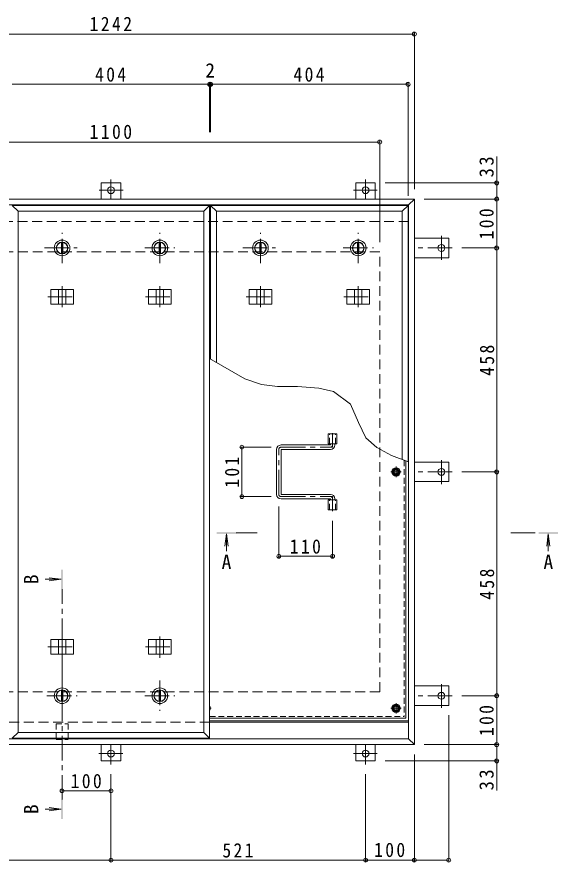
# Model space of a CAD drawing. Units: millimetres on the paper, enlarged 2 times, with parts at other scales. Extents: x -524 to 522, y -392 to 364.
# Drawn here: x -330.8 to -109.3, y -63.5 to 282.3 of the extents above; entities that cross this region are included whole.
import ezdxf
from ezdxf.enums import TextEntityAlignment as Align

# ---------------------------------------------------------------- set-up
doc = ezdxf.new("R2010")
doc.units = ezdxf.units.MM
doc.header["$LTSCALE"] = 2
doc.header["$PDMODE"] = 32
doc.header["$PDSIZE"] = 1.6
for name, pattern in [('CHAIN1', [8, 5, -1, 1, -1]), ('DASHED1', [1.8, 1.2, -0.6]), ('DASHED2', [3, 2, -1])]:
    doc.linetypes.add(name, pattern=pattern)
for name, color, linetype, lineweight in [('0-1_躯体', 2, 'DASHED2', 9), ('0-2_仕上', 4, 'Continuous', 9), ('0-3_建具', 4, 'Continuous', 9), ('0-5_寸法', 7, 'Continuous', 9), ('0-6_ハッチ', 6, 'Continuous', 9), ('0-7_021', 5, 'Continuous', 5), ('0-A_061', 3, 'CHAIN1', 9), ('0-B_062', 2, 'Continuous', 9), ('0-C_084', 2, 'Continuous', 9), ('0-E_090', 3, 'Continuous', 9), ('0-F_092', 7, 'Continuous', 9)]:
    doc.layers.add(name, color=color, linetype=linetype, lineweight=lineweight)
doc.styles.add('ＭＳ ゴシック', font='')
doc.styles.get('ＭＳ ゴシック').set_extended_font_data('MS Gothic')

msp = doc.modelspace()

# ---------------------------------------------------------------- linework, layer by layer
at = {"layer": '0-1_躯体'}
for p, q in [((-170.47, 198.585), (-414.07, 198.585)), ((-402.27, 186.185), (-182.27, 186.185)), ((-182.27, 6.185), (-182.27, 186.185)), ((-402.27, 6.185), (-182.27, 6.185)), ((-251.87, -6.215), (-414.07, -6.215))]:
    msp.add_line(p, q, dxfattribs=at)
at = {"layer": '0-1_躯体', "linetype": 'Continuous'}
msp.add_line((-170.47, -6.215), (-251.87, -6.215), dxfattribs=at)
at = {"layer": '0-2_仕上'}
for p, q in [((-332.67, 205.185), (-251.87, 205.185)), ((-330.27, 202.785), (-332.67, 205.185)), ((-254.27, 202.785), (-251.87, 205.185)), ((-251.87, -12.815), (-251.87, 205.185)), ((-251.47, 205.185), (-170.67, 205.185)), ((-249.07, 202.785), (-251.47, 205.185)), ((-251.47, 142.296), (-251.47, 205.185)), ((-170.67, 100.339), (-170.67, 205.185)), ((-330.27, 202.785), (-254.27, 202.785)), ((-330.27, -10.415), (-330.27, 202.785)), ((-254.27, -10.415), (-254.27, 202.785)), ((-249.07, 202.785), (-173.07, 202.785)), ((-249.07, 140.911), (-249.07, 202.785)), ((-244.98, 70.808), (-245.633, 65.851)), ((-244.98, 70.808), (-244.98, 63.688)), ((-244.98, 70.808), (-244.327, 65.851)), ((-113.257, 70.808), (-113.91, 65.851)), ((-113.257, 70.808), (-112.605, 65.851)), ((-113.257, 70.808), (-113.257, 63.688)), ((-312.67, 52.234), (-319.224, 52.234)), ((-312.67, 52.234), (-317.627, 52.886)), ((-312.67, 52.234), (-317.627, 51.581)), ((-312.67, -41.838), (-317.627, -41.185)), ((-312.67, -41.838), (-319.224, -41.838)), ((-312.67, -41.838), (-317.627, -42.49))]:
    msp.add_line(p, q, dxfattribs=at)
at = {"layer": '0-2_仕上', "color": 3}
for p, q in [((-203.3, 107.685), (-203.3, 111.685)), ((-203.3, 111.685), (-199.84, 111.685)), ((-199.84, 107.685), (-199.84, 111.685)), ((-203.3, 107.685), (-199.84, 107.685)), ((-203.3, 80.685), (-203.3, 84.685)), ((-203.3, 84.685), (-199.84, 84.685)), ((-199.84, 80.685), (-199.84, 84.685)), ((-203.3, 80.685), (-199.84, 80.685))]:
    msp.add_line(p, q, dxfattribs=at)
at = {"layer": '0-2_仕上', "color": 3, "linetype": 'DASHED1'}
for p, q in [((-202.84, 107.685), (-202.84, 111.685)), ((-200.3, 107.685), (-200.3, 111.685)), ((-202.84, 80.685), (-202.84, 84.685)), ((-200.3, 80.685), (-200.3, 84.685))]:
    msp.add_line(p, q, dxfattribs=at)
at = {"layer": '0-2_仕上', "linetype": 'CHAIN1'}
for p, q in [((-232.38, 71.208), (-240.98, 71.208)), ((-128.656, 71.208), (-117.257, 71.208)), ((-312.27, -37.838), (-312.27, 48.234))]:
    msp.add_line(p, q, dxfattribs=at)
at = {"layer": '0-2_仕上'}
for points in [[(-173.07, 101.268), (-173.07, 202.785), (-170.67, 205.185)], [(-330.27, -10.415), (-332.67, -12.815), (-251.87, -12.815)], [(-330.27, -10.415), (-254.27, -10.415), (-251.87, -12.815)]]:
    msp.add_lwpolyline(points, dxfattribs=at)
for points in [[(-248.98, 70.808), (-248.98, 71.608), (-240.98, 70.808), (-240.98, 71.608)], [(-109.257, 70.808), (-109.257, 71.608), (-117.257, 70.808), (-117.257, 71.608)], [(-311.87, 56.234), (-312.67, 56.234), (-311.87, 48.234), (-312.67, 48.234)], [(-312.67, -45.838), (-311.87, -45.838), (-312.67, -37.838), (-311.87, -37.838)]]:
    msp.add_solid(points, dxfattribs=at)
at = {"layer": '0-3_建具', "color": 2}
for p, q in [((-168.07, 207.785), (-416.47, 207.785)), ((-168.07, 207.785), (-170.47, 205.385)), ((-168.07, -15.415), (-168.07, 207.785)), ((-170.47, 205.385), (-414.07, 205.385)), ((-170.47, -13.015), (-170.47, 205.385)), ((-170.47, -6.215), (-251.87, -6.215)), ((-170.47, -13.015), (-414.07, -13.015)), ((-168.07, -15.415), (-170.47, -13.015)), ((-168.07, -15.415), (-416.47, -15.415))]:
    msp.add_line(p, q, dxfattribs=at)
at = {"layer": '0-3_建具'}
for p, q in [((-316.887, 170.785), (-307.652, 170.785)), ((-316.887, 170.785), (-316.887, 164.785)), ((-313.77, 170.785), (-313.77, 164.785)), ((-310.77, 170.785), (-310.77, 164.785)), ((-307.652, 170.785), (-307.652, 164.785)), ((-276.887, 170.785), (-267.652, 170.785)), ((-276.887, 170.785), (-276.887, 164.785)), ((-273.77, 170.785), (-273.77, 164.785)), ((-270.77, 170.785), (-270.77, 164.785)), ((-267.652, 170.785), (-267.652, 164.785)), ((-235.687, 170.785), (-226.452, 170.785)), ((-235.687, 170.785), (-235.687, 164.785)), ((-232.57, 170.785), (-232.57, 164.785)), ((-229.57, 170.785), (-229.57, 164.785)), ((-226.452, 170.785), (-226.452, 164.785)), ((-195.687, 170.785), (-186.452, 170.785)), ((-195.687, 170.785), (-195.687, 164.785)), ((-192.57, 170.785), (-192.57, 164.785)), ((-189.57, 170.785), (-189.57, 164.785)), ((-186.452, 170.785), (-186.452, 164.785)), ((-316.887, 164.785), (-307.652, 164.785)), ((-276.887, 164.785), (-267.652, 164.785)), ((-235.687, 164.785), (-226.452, 164.785)), ((-195.687, 164.785), (-186.452, 164.785)), ((-316.887, 21.585), (-316.887, 27.585)), ((-316.887, 27.585), (-307.652, 27.585)), ((-313.77, 21.585), (-313.77, 27.585)), ((-310.77, 21.585), (-310.77, 27.585)), ((-307.652, 21.585), (-307.652, 27.585)), ((-276.887, 21.585), (-276.887, 27.585)), ((-276.887, 27.585), (-267.652, 27.585)), ((-273.77, 21.585), (-273.77, 27.585)), ((-270.77, 21.585), (-270.77, 27.585)), ((-267.652, 21.585), (-267.652, 27.585)), ((-316.887, 21.585), (-307.652, 21.585)), ((-276.887, 21.585), (-267.652, 21.585))]:
    msp.add_line(p, q, dxfattribs=at)
at = {"layer": '0-3_建具', "linetype": 'CHAIN1'}
for p, q in [((-312.27, 172.208), (-312.27, 163.56)), ((-272.27, 172.208), (-272.27, 163.56)), ((-231.07, 172.208), (-231.07, 163.56)), ((-191.07, 172.208), (-191.07, 163.56)), ((-318.151, 167.785), (-306.388, 167.785)), ((-278.151, 167.785), (-266.388, 167.785)), ((-236.951, 167.785), (-225.188, 167.785)), ((-196.951, 167.785), (-185.188, 167.785)), ((-312.27, 20.161), (-312.27, 28.809)), ((-272.27, 20.161), (-272.27, 28.809)), ((-318.151, 24.585), (-306.388, 24.585)), ((-278.151, 24.585), (-266.388, 24.585))]:
    msp.add_line(p, q, dxfattribs=at)
at = {"layer": '0-5_寸法'}
for p, q in [((-134.365, 214.425), (-134.365, 225.177)), ((-134.365, -22.055), (-134.365, -34.125))]:
    msp.add_line(p, q, dxfattribs=at)
for points in [[(-191.009, 116.358), (-194.173, 123.85), (-201.165, 129.095), (-207.159, 130.426), (-215.983, 131.092), (-224.057, 131.176), (-230.717, 131.925), (-237.543, 134.256), (-251.87, 142.527)], [(-183.425, 106.221), (-187.939, 110.069), (-191.009, 116.358)], [(-170.47, 100.261), (-177.378, 102.936), (-183.425, 106.221)]]:
    msp.add_lwpolyline(points, dxfattribs=at)
at = {"layer": '0-5_寸法', "linetype": 'DASHED1'}
for points in [[(-314.73, -6.855), (-309.81, -6.855), (-309.81, -13.255)], [(-314.73, -6.855), (-314.73, -13.255), (-309.81, -13.255)]]:
    msp.add_lwpolyline(points, dxfattribs=at)
at = {"layer": '0-6_ハッチ', "linetype": 'CHAIN1'}
for p, q in [((-201.57, 111.961), (-201.57, 106.285)), ((-223.57, 86.987), (-223.57, 105.383)), ((-222.668, 106.285), (-201.57, 106.285)), ((-222.668, 86.085), (-201.57, 86.085)), ((-201.57, 80.107), (-201.57, 86.085))]:
    msp.add_line(p, q, dxfattribs=at)
at = {"layer": '0-6_ハッチ'}
for p, q in [((-202.47, 107.385), (-202.47, 107.685)), ((-200.67, 107.185), (-200.67, 107.685)), ((-224.47, 86.985), (-224.47, 105.385)), ((-202.67, 107.185), (-222.67, 107.185)), ((-222.67, 87.185), (-222.67, 105.185)), ((-222.47, 105.385), (-202.47, 105.385)), ((-222.47, 86.985), (-202.47, 86.985)), ((-202.67, 85.185), (-222.67, 85.185)), ((-202.47, 84.985), (-202.47, 84.685)), ((-200.67, 85.185), (-200.67, 84.685)), ((-251.87, -5.615), (-170.47, -5.615)), ((-251.87, -6.215), (-170.47, -6.215))]:
    msp.add_line(p, q, dxfattribs=at)
for centre, radius, start, end in [((-202.67, 107.385), 0.2, 270, 0), ((-222.67, 105.385), 1.8, 90, 180), ((-222.47, 105.185), 0.2, 90, 180), ((-202.47, 107.185), 1.8, 270, 0), ((-222.67, 86.985), 1.8, 180, 270), ((-222.47, 87.185), 0.2, 180, 270), ((-202.47, 85.185), 1.8, 0, 90), ((-202.67, 84.985), 0.2, 0, 90)]:
    msp.add_arc(centre, radius, start, end, dxfattribs=at)
at = {"layer": '0-6_ハッチ', "linetype": 'CHAIN1'}
for centre, radius, start, end in [((-222.668, 105.383), 0.902, 90, 180), ((-202.47, 107.185), 0.9, 270.29569, 0), ((-222.668, 86.987), 0.902, 180, 270), ((-202.47, 85.185), 0.9, 0, 89.70431)]:
    msp.add_arc(centre, radius, start, end, dxfattribs=at)
at = {"layer": '0-7_021'}
for centre, radius in [((-175.57, 96.185), 1), ((-175.57, 96.185), 0.838), ((-175.57, -0.515), 1), ((-175.57, -0.515), 0.838)]:
    msp.add_circle(centre, radius, dxfattribs=at)
at = {"layer": '0-A_061', "linetype": 'DASHED1'}
for p in [(-172.21, 100.935), (-251.87, -3.875)]:
    msp.add_line(p, (-172.21, -3.875), dxfattribs=at)
at = {"layer": '0-A_061', "linetype": 'Continuous'}
for q in [(-171.57, 100.687), (-251.87, -4.515)]:
    msp.add_line((-171.57, -4.515), q, dxfattribs=at)
at = {"layer": '0-A_061'}
for p, q in [((-175.57, 94.049), (-175.57, 98.321)), ((-173.434, 96.185), (-177.705, 96.185)), ((-175.57, -2.651), (-175.57, 1.621)), ((-251.234, -0.515), (-251.87, -0.515)), ((-173.434, -0.515), (-177.705, -0.515))]:
    msp.add_line(p, q, dxfattribs=at)
at = {"layer": '0-B_062'}
for p, q in [((-177.07, 96.185), (-176.319, 97.485)), ((-176.319, 97.485), (-174.82, 97.485)), ((-174.07, 96.185), (-174.82, 97.485)), ((-174.07, 96.185), (-174.82, 94.885)), ((-177.07, -0.515), (-176.319, 0.785)), ((-176.319, 0.785), (-174.82, 0.785)), ((-174.07, -0.515), (-174.82, 0.785)), ((-174.07, -0.515), (-174.82, -1.815))]:
    msp.add_line(p, q, dxfattribs=at)
for points in [[(-177.07, 96.185), (-176.319, 94.885), (-174.82, 94.885)], [(-177.07, -0.515), (-176.319, -1.815), (-174.82, -1.815)]]:
    msp.add_lwpolyline(points, dxfattribs=at)
for centre, radius in [((-175.57, 96.185), 1.7), ((-175.57, 96.185), 1.3), ((-175.57, -0.515), 1.7), ((-175.57, -0.515), 1.3)]:
    msp.add_circle(centre, radius, dxfattribs=at)
msp.add_arc((-253.37, -0.515), 1.7, 331.92922, 28.07078, dxfattribs=at)
at = {"layer": '0-C_084', "linetype": 'CHAIN1'}
for p, q in [((-312.27, 181.585), (-312.27, 193.985)), ((-272.27, 181.585), (-272.27, 193.985)), ((-231.07, 181.585), (-231.07, 193.985)), ((-191.07, 181.585), (-191.07, 193.985)), ((-319.47, 187.785), (-306.07, 187.785)), ((-278.47, 187.785), (-266.07, 187.785)), ((-238.27, 187.785), (-224.87, 187.785)), ((-197.27, 187.785), (-184.87, 187.785)), ((-312.27, 10.785), (-312.27, -1.615)), ((-272.27, 10.785), (-272.27, -1.615)), ((-318.47, 4.585), (-306.07, 4.585)), ((-278.47, 4.585), (-266.07, 4.585))]:
    msp.add_line(p, q, dxfattribs=at)
at = {"layer": '0-C_084'}
for p, q in [((-312.57, 190.065), (-312.57, 185.504)), ((-311.97, 190.065), (-311.97, 185.504)), ((-272.57, 190.065), (-272.57, 185.504)), ((-271.97, 190.065), (-271.97, 185.504)), ((-231.37, 190.065), (-231.37, 185.504)), ((-230.77, 190.065), (-230.77, 185.504)), ((-191.37, 190.065), (-191.37, 185.504)), ((-190.77, 190.065), (-190.77, 185.504)), ((-312.57, 2.304), (-312.57, 6.865)), ((-311.97, 2.304), (-311.97, 6.865)), ((-272.57, 2.304), (-272.57, 6.865)), ((-271.97, 2.304), (-271.97, 6.865))]:
    msp.add_line(p, q, dxfattribs=at)
for centre, radius in [((-312.27, 187.785), 3.2), ((-272.27, 187.785), 3.2), ((-231.07, 187.785), 3.2), ((-191.07, 187.785), 3.2), ((-312.27, 187.785), 2.4), ((-312.27, 187.785), 2.3), ((-272.27, 187.785), 2.4), ((-272.27, 187.785), 2.3), ((-231.07, 187.785), 2.4), ((-231.07, 187.785), 2.3), ((-191.07, 187.785), 2.4), ((-191.07, 187.785), 2.3), ((-312.27, 4.585), 3.2), ((-312.27, 4.585), 2.4), ((-272.27, 4.585), 3.2), ((-272.27, 4.585), 2.4), ((-312.27, 4.585), 2.3), ((-272.27, 4.585), 2.3)]:
    msp.add_circle(centre, radius, dxfattribs=at)
at = {"layer": '0-E_090'}
for p, q in [((-296.27, 207.785), (-296.27, 214.425)), ((-288.27, 214.425), (-296.27, 214.425)), ((-288.27, 207.785), (-288.27, 214.425)), ((-192.07, 207.785), (-192.07, 214.425)), ((-192.07, 214.425), (-184.07, 214.425)), ((-184.07, 207.785), (-184.07, 214.425)), ((-168.07, 191.785), (-154.029, 191.785)), ((-154.029, 191.785), (-154.029, 183.785)), ((-168.07, 183.785), (-154.029, 183.785)), ((-168.07, 100.185), (-154.029, 100.185)), ((-154.029, 92.185), (-154.029, 100.185)), ((-168.07, 92.185), (-154.029, 92.185)), ((-168.07, 8.585), (-154.029, 8.585)), ((-154.029, 0.585), (-154.029, 8.585)), ((-168.07, 0.585), (-154.029, 0.585)), ((-296.27, -15.415), (-296.27, -22.055)), ((-288.27, -15.415), (-288.27, -22.055)), ((-192.07, -15.415), (-192.07, -22.055)), ((-184.07, -15.415), (-184.07, -22.055)), ((-296.27, -22.055), (-288.27, -22.055)), ((-192.07, -22.055), (-184.07, -22.055))]:
    msp.add_line(p, q, dxfattribs=at)
at = {"layer": '0-E_090', "linetype": 'CHAIN1'}
for p, q in [((-292.27, 215.856), (-292.27, 207.825)), ((-188.07, 215.856), (-188.07, 207.825)), ((-287.302, 211.425), (-297.079, 211.425)), ((-193.038, 211.425), (-183.26, 211.425)), ((-157.03, 192.753), (-157.03, 182.975)), ((-152.598, 187.785), (-168.07, 187.785)), ((-157.03, 91.217), (-157.03, 100.994)), ((-152.598, 96.185), (-168.07, 96.185)), ((-157.03, -0.383), (-157.03, 9.394)), ((-152.598, 4.585), (-168.07, 4.585)), ((-292.27, -23.487), (-292.27, -15.455)), ((-188.07, -23.487), (-188.07, -15.455)), ((-297.238, -19.055), (-287.46, -19.055)), ((-193.038, -19.055), (-183.26, -19.055))]:
    msp.add_line(p, q, dxfattribs=at)
at = {"layer": '0-E_090'}
for centre in [(-292.27, 211.425), (-188.07, 211.425), (-157.03, 187.785), (-157.03, 96.185), (-157.03, 4.585), (-292.27, -19.055), (-188.07, -19.055)]:
    msp.add_circle(centre, 1.4, dxfattribs=at)
at = {"layer": '0-F_092'}
for p, q in [((-416.47, 275.327), (-168.07, 275.327)), ((-168.07, 275.927), (-168.07, 211.785)), ((-332.67, 254.769), (-251.87, 254.769)), ((-251.87, 255.369), (-251.87, 235.167)), ((-251.87, 254.769), (-251.47, 254.769)), ((-251.47, 255.369), (-251.47, 235.167)), ((-251.47, 254.769), (-170.67, 254.769)), ((-170.67, 255.369), (-170.67, 209.185)), ((-182.27, 231.728), (-182.27, 190.185)), ((-402.27, 231.128), (-182.27, 231.128)), ((-133.765, 214.425), (-180.07, 214.425)), ((-134.365, 207.785), (-134.365, 214.425)), ((-133.765, 207.785), (-164.07, 207.785)), ((-134.365, 207.785), (-134.365, 187.785)), ((-133.765, 187.785), (-148.598, 187.785)), ((-134.365, 96.185), (-134.365, 187.785)), ((-239.315, 106.285), (-226.668, 106.285)), ((-238.715, 86.085), (-238.715, 106.285)), ((-133.765, 96.185), (-148.598, 96.185)), ((-134.365, 4.585), (-134.365, 96.185)), ((-239.315, 86.085), (-226.668, 86.085)), ((-223.57, 61.054), (-223.57, 82.085)), ((-201.57, 61.054), (-201.57, 76.107)), ((-201.57, 61.654), (-223.57, 61.654)), ((-133.765, 4.585), (-148.598, 4.585)), ((-134.365, 4.585), (-134.365, -15.415)), ((-154.029, -63.267), (-154.029, -3.415)), ((-133.765, -15.415), (-164.07, -15.415)), ((-134.365, -15.415), (-134.365, -22.055)), ((-168.07, -63.267), (-168.07, -19.415)), ((-133.765, -22.055), (-180.07, -22.055)), ((-292.27, -63.267), (-292.27, -27.487)), ((-188.07, -63.267), (-188.07, -27.487)), ((-292.27, -34.305), (-312.27, -34.305)), ((-396.47, -62.667), (-292.27, -62.667)), ((-292.27, -62.667), (-188.07, -62.667)), ((-188.07, -62.667), (-168.07, -62.667)), ((-168.07, -62.667), (-154.029, -62.667))]:
    msp.add_line(p, q, dxfattribs=at)
for p in [(-168.07, 275.327), (-251.87, 254.769), (-251.47, 254.769), (-170.67, 254.769), (-182.27, 231.128), (-134.365, 214.425), (-134.365, 207.785), (-134.365, 187.785), (-238.715, 106.285), (-134.365, 96.185), (-238.715, 86.085), (-223.57, 61.654), (-201.57, 61.654), (-134.365, 4.585), (-134.365, -15.415), (-134.365, -22.055), (-312.27, -34.305), (-292.27, -34.305), (-292.27, -62.667), (-188.07, -62.667), (-168.07, -62.667), (-154.029, -62.667)]:
    msp.add_point(p, dxfattribs=at)

# ---------------------------------------------------------------- texts
at = {"layer": '0-5_寸法', "color": 2, "style": 'ＭＳ ゴシック'}
for p in [(-246.98, 54.669), (-115.257, 54.669)]:
    msp.add_text('A', height=5.865, dxfattribs=at).set_placement(p, align=Align.BOTTOM_LEFT)
for p in [(-320.243, 50.234), (-320.243, -43.838)]:
    msp.add_text('B', height=5.865, rotation=90, dxfattribs=at).set_placement(p, align=Align.BOTTOM_LEFT)
at = {"layer": '0-F_092', "color": 2, "style": 'ＭＳ ゴシック'}
msp.add_text('2', height=5.865, dxfattribs=at).set_placement((-253.67, 255.769), align=Align.BOTTOM_LEFT)
at = {"layer": '0-F_092', "color": 2, "char_height": 5.865, "attachment_point": 7, "style": 'ＭＳ ゴシック'}
for s, insert in [('\\T1.28;\\W0.9;1242', (-301.02, 276.527)), ('\\T1.27;\\W0.9;404', (-298.77, 255.769)), ('\\T1.27;\\W0.9;404', (-217.57, 255.769)), ('\\T1.28;\\W0.9;1100', (-301.02, 232.328)), ('\\T1.27;\\W0.9;110', (-219.07, 62.654)), ('\\T1.27;\\W0.9;100', (-308.77, -33.305)), ('\\T1.27;\\W0.9;521', (-246.67, -61.667)), ('\\T1.27;\\W0.9;100', (-184.57, -61.467))]:
    msp.add_mtext(s, dxfattribs=dict(at, insert=insert))
at = {"layer": '0-F_092', "color": 2, "char_height": 5.865, "attachment_point": 7, "rotation": 90, "style": 'ＭＳ ゴシック'}
for s, insert in [('\\T1.27;\\W0.95;33', (-135.565, 216.677)), ('\\T1.27;\\W0.9;100', (-135.565, 191.285)), ('\\T1.27;\\W0.9;458', (-135.365, 135.485)), ('\\T1.27;\\W0.9;101', (-239.715, 89.685)), ('\\T1.27;\\W0.9;458', (-135.365, 43.885)), ('\\T1.27;\\W0.9;100', (-135.565, -11.915)), ('\\T1.27;\\W0.95;33', (-135.565, -34.125))]:
    msp.add_mtext(s, dxfattribs=dict(at, insert=insert))

doc.saveas('drawing.dxf')
